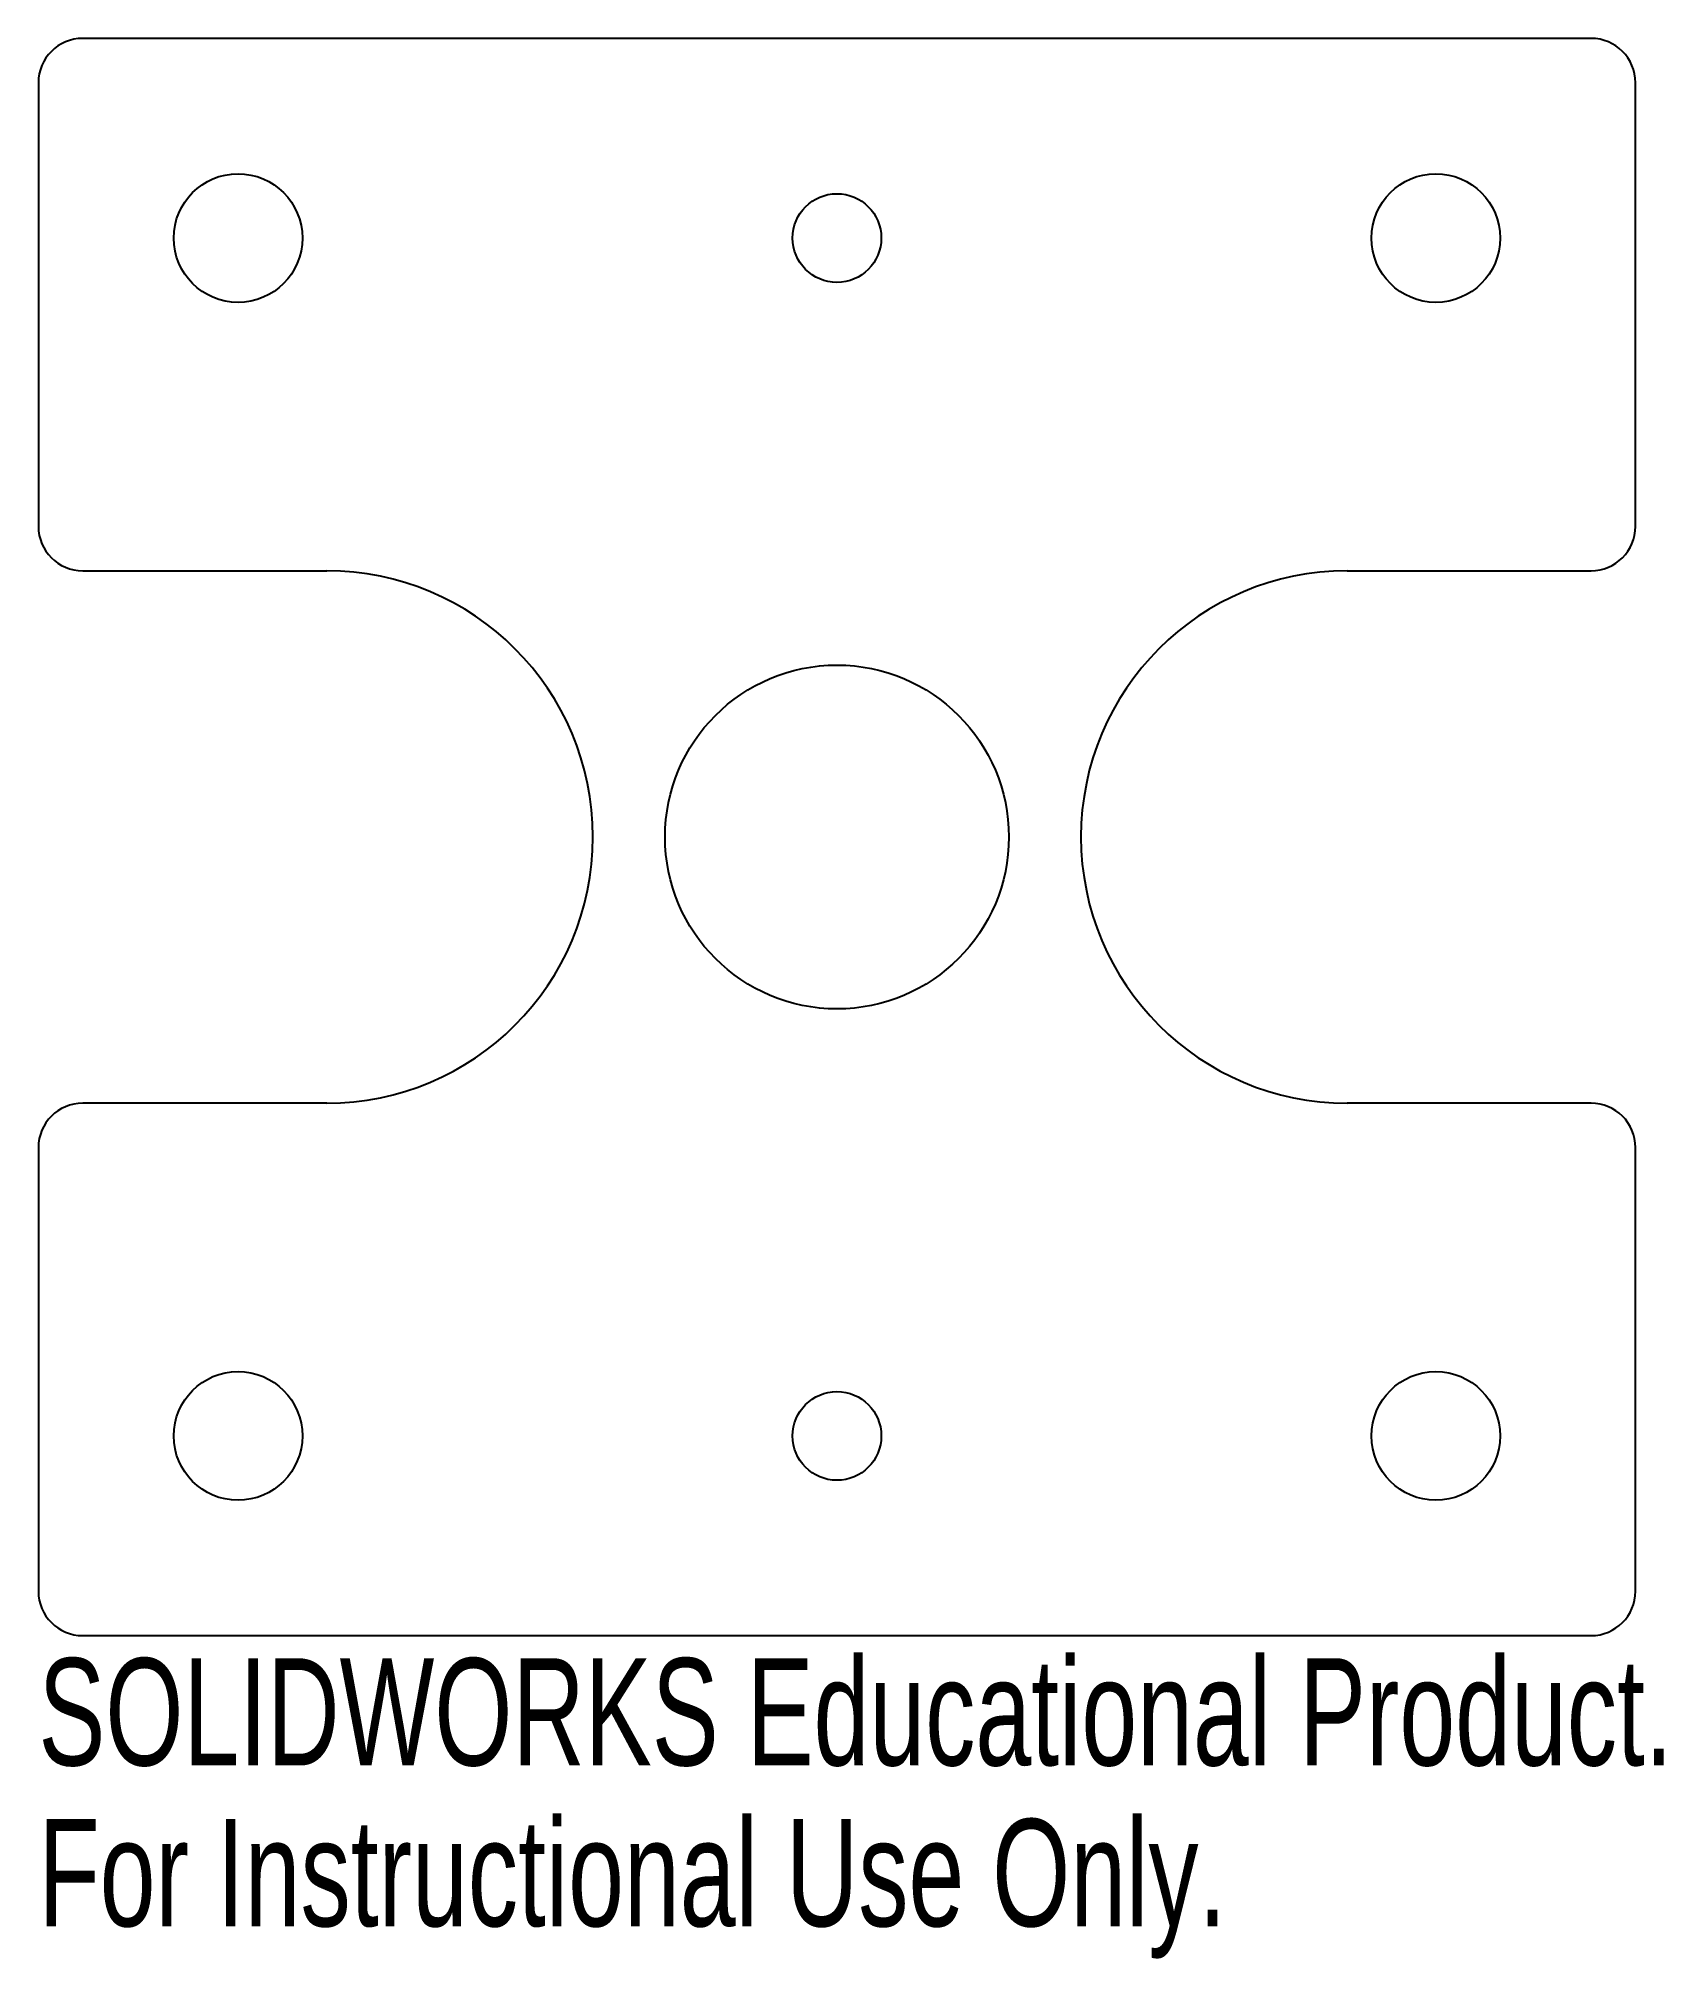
# Model space of a CAD drawing. Header units: millimetres. Extents: x -36 to 37.3, y -50.6 to 36.
import ezdxf

# ---------------------------------------------------------------- set-up
doc = ezdxf.new("R2010")
doc.units = ezdxf.units.MM
doc.styles.add('SLDTEXTSTYLE0', font='TXT', dxfattribs={"width": 0.7})

msp = doc.modelspace()

# ---------------------------------------------------------------- linework, layer by layer
at = {"color": 7, "linetype": 'Continuous', "lineweight": 25}
for p, q in [((34, 36), (-34, 36)), ((-36, 34), (-36, 14)), ((36, 14), (36, 34)), ((-34, 12), (-23, 12)), ((23, 12), (34, 12)), ((-23, -12), (-34, -12)), ((34, -12), (23, -12)), ((-36, -14), (-36, -34)), ((36, -34), (36, -14)), ((-34, -36), (34, -36))]:
    msp.add_line(p, q, dxfattribs=at)
for centre, radius in [((-27, 27), 2.9), ((27, 27), 2.9), ((0, 27), 2), ((0, 0), 7.75), ((-27, -27), 2.9), ((27, -27), 2.9), ((0, -27), 2)]:
    msp.add_circle(centre, radius, dxfattribs=at)
for centre, radius, start, end in [((-34, 34), 2, 90, 180), ((34, 34), 2, 0, 90), ((-34, 14), 2, 180, 270), ((34, 14), 2, 270, 0), ((-23, 0), 12, 270, 90), ((23, 0), 12, 90, 270), ((-34, -14), 2, 90, 180), ((34, -14), 2, 0, 90), ((-34, -34), 2, 180, 270), ((34, -34), 2, 270, 0)]:
    msp.add_arc(centre, radius, start, end, dxfattribs=at)

# ---------------------------------------------------------------- texts
at = {"color": 7, "linetype": 'Continuous', "char_height": 4.83362, "attachment_point": 1, "style": 'SLDTEXTSTYLE0'}
for s, insert in [('SOLIDWORKS Educational Product.', (-36, -37.02)), ('For Instructional Use Only.', (-36, -44.27))]:
    msp.add_mtext(s, dxfattribs=dict(at, insert=insert))

doc.saveas('drawing.dxf')
